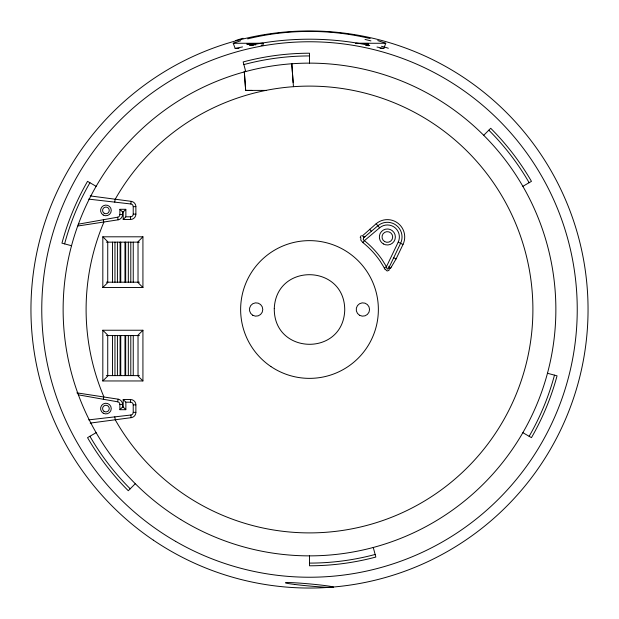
<?xml version="1.0" encoding="UTF-8"?>
<svg xmlns="http://www.w3.org/2000/svg" width="619" height="619" viewBox="0 0 619 619"><rect width="100%" height="100%" fill="white"/><g stroke="black" fill="none" stroke-linecap="round" stroke-linejoin="round"><path stroke-width="0.93" d="M102.824 287.526L102.824 236.806L142.927 236.806L142.927 287.526L102.824 287.526L107.729 282.62L107.729 241.712L102.824 236.806M142.927 380.956L142.927 330.237L102.824 330.237L102.824 380.956L142.927 380.956L138.022 376.05L138.022 335.142L142.927 330.237M114.77 202.119L115.08 199.48A223.389 223.389 0 0 1 452.458 137.844A223.389 223.389 0 0 1 452.884 480.808A223.389 223.389 0 0 1 115.351 419.999L114.77 416.881M78.265 224.179L117.664 217.199A2.669 2.669 0 0 0 119.869 214.576L119.869 209.292L125.874 209.292L125.874 216.812L130.547 216.812A2.669 2.669 0 0 0 133.217 214.143L133.217 206.638A2.669 2.669 0 0 0 130.857 203.984L131.158 201.337L90.196 195.906M103.334 399.247L103.799 396.632A223.389 223.389 0 0 1 103.799 222.368L103.334 219.753M88.664 419.883L130.857 415.016A2.669 2.669 0 0 0 133.217 412.362L133.217 404.857A2.669 2.669 0 0 0 130.547 402.188L125.874 402.188L125.874 409.708L119.869 409.708L119.869 404.424A2.669 2.669 0 0 0 117.664 401.801L118.128 399.17L76.872 392.856M379.996 48.414L383.857 48.414L385.753 43.268L377.752 40.575M360.869 237.766L360.761 240.048L362.881 242.578A85.778 85.778 0 0 1 380.213 261.249L384.314 267.888L386.449 266.696L398.195 242.168A12.009 12.009 0 0 0 379.602 227.807L376.151 223.738L362.417 235.87A2.669 1.571 49.8 0 0 365.071 236.605L377.876 225.773A14.678 14.678 0 0 1 400.601 243.321L389.421 266.673A2.669 1.362 25.6 0 0 390.403 268.545L391.293 267.06M391.355 266.959L396.09 258.92L403.008 244.474A17.347 17.347 0 0 0 376.151 223.738M363.508 238.238L363.252 239.545L364.405 240.667A88.223 88.223 0 0 1 382.233 259.872L386.449 266.696M388.477 268.398L387.409 269.157L386.666 267.733M362.881 242.578L364.405 240.667L379.602 227.807M131.158 201.345A5.308 5.308 0 0 1 135.87 206.638L135.886 214.143A5.308 5.308 0 0 1 130.547 219.466L123.204 219.482L123.204 211.961L125.696 209.47M123.204 219.482L125.696 216.99M142.927 236.806L138.022 241.712L138.022 282.62L142.927 287.526M102.824 380.956L107.729 376.05L107.729 335.142L102.824 330.237M120.047 409.53L122.539 407.039L122.539 404.424A5.316 5.316 0 0 0 118.128 399.178M135.29 483.71L128.28 490.72C112.472 474.897 98.754 457 87.542 437.648L96.138 432.681M483.71 135.29L490.72 128.28C506.528 144.103 520.246 162 531.458 181.352L522.862 186.319M389.049 270.356L387.099 270.998L385.064 269.11M364.475 237.131L365.071 236.605M239.004 48.414L235.143 48.414L233.247 43.268L240.706 40.738M247.646 38.865C287.68 29.031 330.089 28.946 370.162 38.571M242.516 46.92L235.143 48.414M250.401 45.249C289.646 37.094 330.538 37.194 369.752 45.489M120.047 209.47L122.539 211.961L122.539 214.576A5.316 5.316 0 0 1 118.128 219.822L77.839 226.005M90.196 423.094L131.158 417.663A5.308 5.308 0 0 0 135.87 412.362L135.886 404.857A5.308 5.308 0 0 0 130.547 399.534L123.204 399.518L123.204 407.039L125.696 409.53M251.995 90.405L245.673 90.413L244.296 71.75M233.247 43.268L263.168 43.268M355.832 43.268L385.753 43.268M355.732 43.4L368.228 43.4L368.228 45.798M366.301 44.932L368.228 44.932M249.442 45.404L253.279 45.404M365.721 45.404L369.558 45.404M265.946 90.397L245.673 90.397L244.288 71.185M133.224 206.638L135.886 206.638M122.539 211.961L123.204 211.961M133.224 214.143L135.886 214.143M119.885 214.576L122.539 214.576M106.336 242.145L139.407 242.145M106.336 282.187L139.407 282.187M106.336 335.575L139.407 335.575M106.336 375.617L139.407 375.617M119.885 404.424L122.539 404.424M133.224 404.857L135.886 404.857M122.539 407.039L123.204 407.039M133.224 412.362L135.886 412.362M383.857 48.414L377.002 47.036M88.664 199.117L130.857 203.984M78.265 394.821L117.664 401.801M71.533 245.735L61.946 243.166C67.75 221.563 76.385 200.742 87.542 181.352L96.138 186.319M547.467 373.265L557.054 375.834C551.25 397.437 542.615 418.258 531.458 437.648L522.862 432.681M398.195 242.168L403.008 244.474M393.699 257.767L396.09 258.92M123.204 399.518L125.696 402.01M369.636 229.247L371.354 231.274M245.735 71.533L243.166 61.946C264.777 56.167 287.131 53.234 309.5 53.211L309.5 63.138M373.265 547.467L375.834 557.054C354.223 562.833 331.869 565.766 309.5 565.789L309.5 555.862M117.672 217.215L118.128 219.83M130.857 415.024L131.158 417.663M291.758 63.61L293.158 82.66M291.789 63.556L293.452 86.683M133.247 242.145L133.247 282.187M133.247 335.575L133.247 375.617M130.795 242.145L130.795 282.187M130.795 335.575L130.795 375.617M130.547 216.82L130.547 219.482M130.547 399.518L130.547 402.18M128.334 242.145L128.334 282.187M128.334 335.575L128.334 375.617M125.672 242.145L125.672 282.187M125.672 335.575L125.672 375.617M124.984 242.145L124.984 282.187M124.984 335.575L124.984 375.617M120.759 242.145L120.759 282.187M120.759 335.575L120.759 375.617M120.078 242.145L120.078 282.187M120.078 335.575L120.078 375.617M117.417 242.145L117.417 282.187M117.417 335.575L117.417 375.617M114.956 242.145L114.956 282.187M114.956 335.575L114.956 375.617M112.503 242.145L112.503 282.187M112.503 335.575L112.503 375.617M554.477 375.145A253.581 253.581 0 0 1 529.144 436.31M375.176 554.454A253.581 253.581 0 0 1 309.539 563.097M130.238 488.832A253.581 253.581 0 0 1 89.933 436.302M64.6 243.894A253.581 253.581 0 0 1 89.941 182.721M243.901 64.577A253.581 253.581 0 0 1 309.546 55.934M488.848 130.207A253.581 253.581 0 0 1 529.152 182.729M255.833 44.854A20.017 0.82 0 0 1 247.159 44.003A20.017 0.82 0 0 1 263.145 43.353M261.086 45.257A44.081 0.89 -11.5 0 1 263.508 44.761M381.459 46.263A42.224 3.876 8.9 0 1 388.337 48.251M365.024 39.446A45.589 5.3 11.2 0 1 370.936 40.9M235.514 40.614A43.624 7.946 -9 0 1 243.066 38.27M389.034 266.271A10.701 5.254 -74.1 0 1 388.252 267.834M386.535 267.764A6.082 2.94 80.7 0 1 386.318 266.719M363.43 237.781A7.258 5.076 -17.1 0 1 364.15 236.969M385.018 269.219A5.517 2.074 61.2 0 1 384.221 267.934M390.094 267.865A10.198 4.627 -77.9 0 1 388.995 269.629M360.212 237.51A10.26 6.144 -5.5 0 1 361.318 235.568M274.271 308.633C273.846 355.027 342.88 356.722 344.729 310.367C345.154 263.973 276.12 262.278 274.271 308.633M180.771 519.558A246.362 246.362 0 0 0 555.777 315.945A246.362 246.362 0 0 0 191.944 92.989A246.362 246.362 0 0 0 180.771 519.558M270.898 366.533A68.871 68.871 0 0 0 378.194 314.413A68.871 68.871 0 0 0 279.409 247.554A68.871 68.871 0 0 0 270.898 366.533M359.554 315.28A6.67 6.67 0 0 0 369.558 309.5A6.67 6.67 0 0 0 359.554 303.72A6.67 6.67 0 0 0 359.554 315.28M252.776 315.28A6.67 6.67 0 0 0 262.789 309.5A6.67 6.67 0 0 0 252.776 303.72A6.67 6.67 0 0 0 252.776 315.28M153.373 540.178A278.55 278.55 0 0 0 587.338 329.37A278.55 278.55 0 0 0 187.789 58.944A278.55 278.55 0 0 0 153.373 540.178M175.634 541.37A267.741 267.741 0 0 0 577.241 309.5A267.741 267.741 0 0 0 175.634 77.63A267.741 267.741 0 0 0 175.634 541.37M294.621 584.444A24.126 1.052 5.2 0 0 333.277 587.253A24.126 1.052 5.2 0 0 300.61 583.175A24.126 1.052 5.2 0 0 294.621 584.444M384.685 241.603A5.339 5.339 0 0 0 392.694 236.984A5.339 5.339 0 0 0 384.685 232.357A5.339 5.339 0 0 0 384.685 241.603M383.354 243.917A8.008 8.008 0 0 0 395.363 236.984A8.008 8.008 0 0 0 383.354 230.044A8.008 8.008 0 0 0 383.354 243.917M103.257 215.041A5.339 5.339 0 0 0 111.265 210.414A5.339 5.339 0 0 0 103.257 205.794A5.339 5.339 0 0 0 103.257 215.041M103.257 413.206A5.339 5.339 0 0 0 111.265 408.586A5.339 5.339 0 0 0 103.257 403.959A5.339 5.339 0 0 0 103.257 413.206M104.255 213.307A3.335 3.335 0 0 0 109.261 210.414A3.335 3.335 0 0 0 104.255 207.527A3.335 3.335 0 0 0 104.255 213.307M104 411.31A3.335 3.335 0 0 0 109.246 408.88A3.335 3.335 0 0 0 104.518 405.553A3.335 3.335 0 0 0 104 411.31"/></g></svg>
